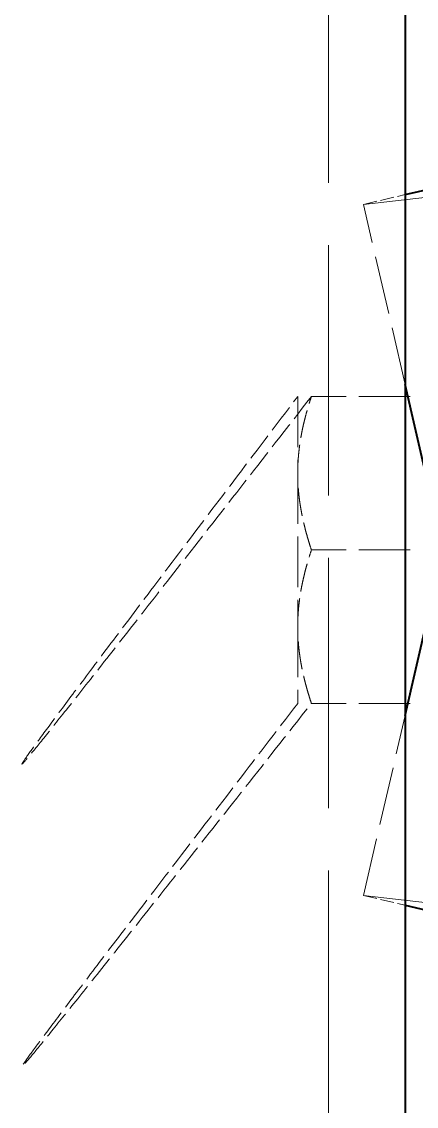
# Model space of a CAD drawing. Header units: millimetres. Extents: x 0 to 2523, y 0 to 1782.
# Drawn here: x 494.72 to 505, y 636.57 to 664.83 of the extents above; entities that cross this region are included whole.
import ezdxf

# ---------------------------------------------------------------- set-up
doc = ezdxf.new("R2010")
doc.units = ezdxf.units.MM
doc.header["$LTSCALE"] = 3
doc.linetypes.add('DASHED', pattern=[0.2067, 0.1654, -0.0413])
doc.layers.add('가려진 것(ISO)', color=2, linetype='DASHED', lineweight=18)
doc.layers.add('가시적인 것(ISO)', color=3, linetype='Continuous', lineweight=40)

msp = doc.modelspace()

# ---------------------------------------------------------------- linework, layer by layer
at = {"layer": '가려진 것(ISO)', "ltscale": 13.141838}
msp.add_line((502.7116, 1099.0669), (502.7116, 553.0669), dxfattribs=at)
at = {"layer": '가려진 것(ISO)', "ltscale": 0.714475}
for p, q in [((503.6244, 660.074), (504.7116, 660.3279)), ((503.6244, 642.0597), (504.7116, 641.8058))]:
    msp.add_line(p, q, dxfattribs=at)
at = {"layer": '가려진 것(ISO)', "ltscale": 10.630617}
for p, q in [((505.2918, 660.2659), (503.6244, 660.074)), ((505.2918, 641.8678), (503.6244, 642.0597))]:
    msp.add_line(p, q, dxfattribs=at)
at = {"layer": '가려진 것(ISO)', "ltscale": 3.059768}
for p, q in [((504.7116, 655.3793), (503.6244, 660.074)), ((503.6244, 642.0597), (504.7116, 646.7544))]:
    msp.add_line(p, q, dxfattribs=at)
at = {"layer": '가려진 것(ISO)', "ltscale": 2.659358}
for p, q in [((501.9116, 655.0669), (501.9116, 653.0669)), ((501.9116, 653.0669), (501.9116, 649.0669)), ((501.9116, 649.0669), (501.9116, 647.0669))]:
    msp.add_line(p, q, dxfattribs=at)
at = {"layer": '가려진 것(ISO)', "ltscale": 2.698482}
msp.add_line((506.5193, 655.0669), (502.2689, 655.0669), dxfattribs=at)
at = {"layer": '가려진 것(ISO)', "ltscale": 2.698431}
msp.add_line((506.5192, 651.0669), (502.2689, 651.0669), dxfattribs=at)
at = {"layer": '가려진 것(ISO)', "ltscale": 2.698487}
msp.add_line((506.5193, 647.0669), (502.2689, 647.0669), dxfattribs=at)
at = {"layer": '가려진 것(ISO)', "ltscale": 1.488612}
for points, weights in [([(502.2689, 655.0669), (487.63, 636.2542), (501.9116, 655.0669)], [2.0551350202, 2.21410026725, 2.21410026725]), ([(501.9116, 653.0669), (501.9116, 653.9951), (502.2689, 655.0669)], [2.21409784829, 2.21409784827, 2.05513277493]), ([(502.2689, 651.0669), (501.9116, 652.1387), (501.9116, 653.0669)], [2.05513277492, 2.2140978483, 2.21409784829]), ([(502.2689, 647.0669), (501.9116, 648.1387), (501.9116, 649.0669)], [2.05513439892, 2.21409961349, 2.2140995979]), ([(501.9116, 647.0669), (487.63, 628.4839), (502.2689, 647.0669)], [2.2140995979, 2.2140995979, 2.05513439893])]:
    msp.add_rational_spline(points, weights, degree=2, dxfattribs=at)
at = {"layer": '가려진 것(ISO)', "ltscale": 1.488611}
msp.add_rational_spline([(501.9116, 649.0669), (501.9116, 649.9951), (502.2689, 651.0669)], [2.2140995979, 2.21409958232, 2.05513439893], degree=2, dxfattribs=at)
at = {"layer": '가시적인 것(ISO)'}
for p, q in [((504.7116, 1101.0669), (504.7116, 551.0669)), ((504.7116, 660.3279), (506.7116, 660.7949)), ((505.2974, 652.8499), (504.7116, 655.3793)), ((504.7116, 646.7544), (505.2974, 649.2838)), ((504.7116, 641.8058), (506.7116, 641.3388))]:
    msp.add_line(p, q, dxfattribs=at)

doc.saveas('drawing.dxf')
